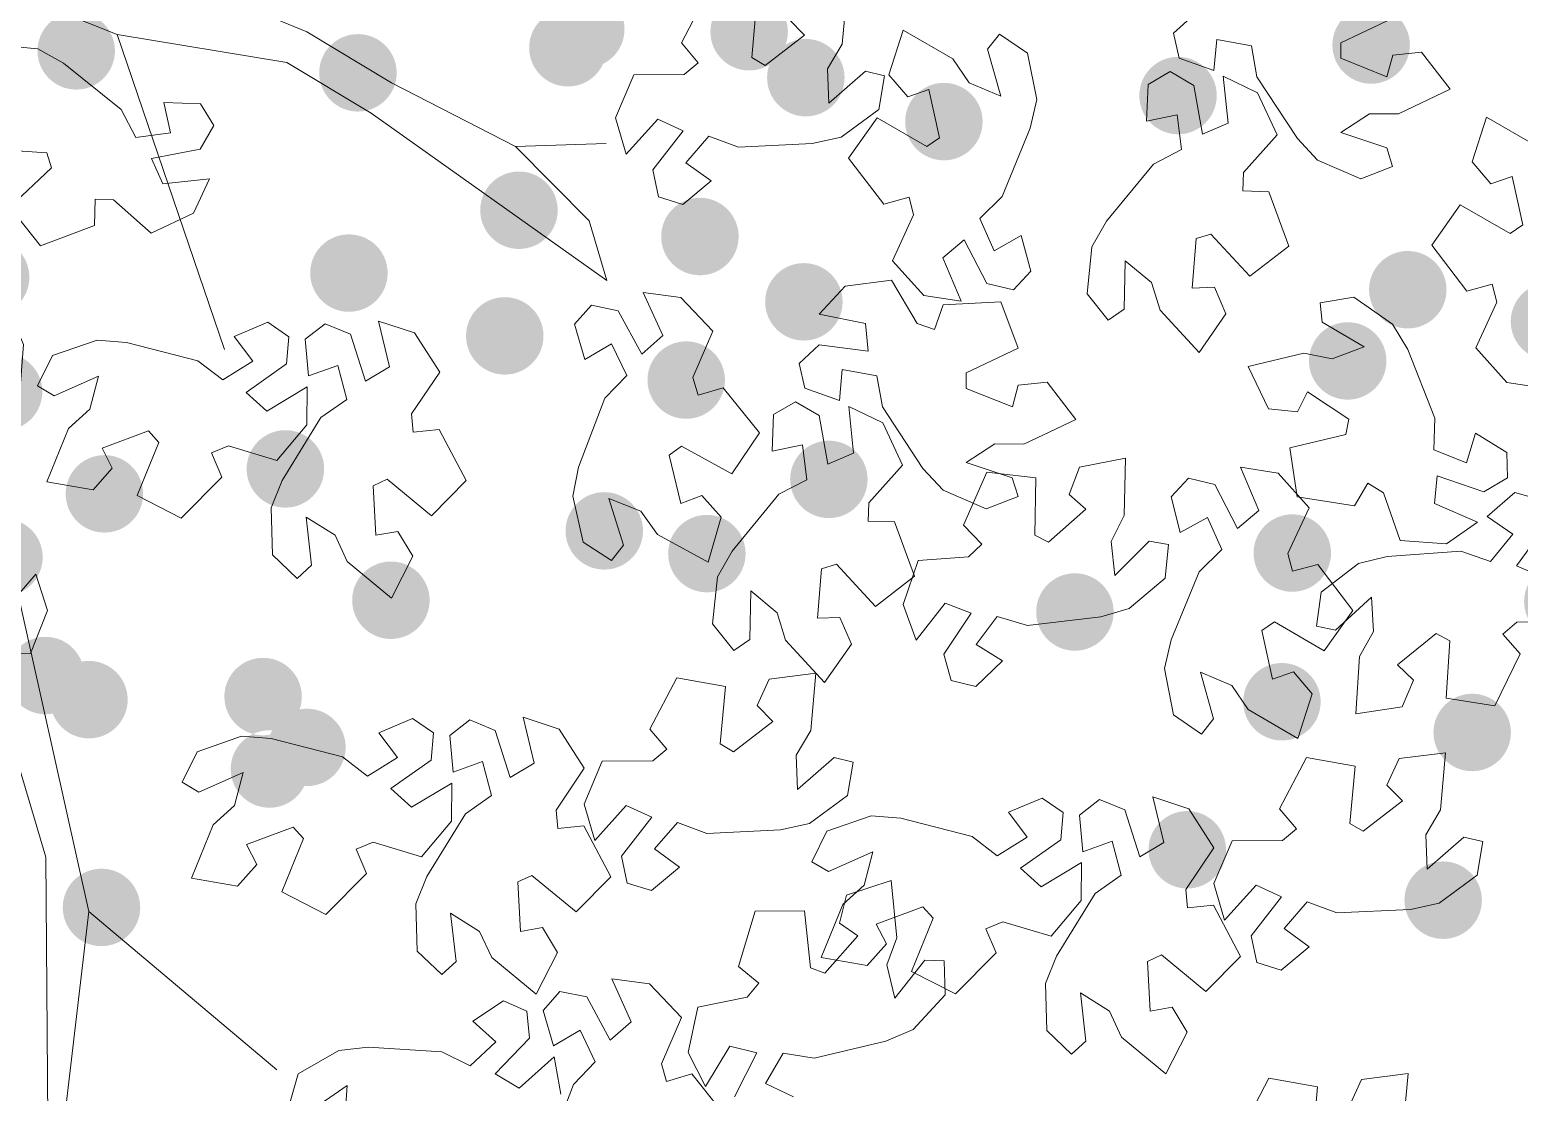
# Model space of a CAD drawing. Header units: millimetres. Extents: x 935 to 13922, y 3203 to 7816.
# Drawn here: x 4787.4 to 4878, y 7093 to 7157.6 of the extents above; entities that cross this region are included whole.
import ezdxf

# ---------------------------------------------------------------- set-up
doc = ezdxf.new("R2010")
doc.units = ezdxf.units.MM
doc.layers.add('ALBERI frutti - Fruit', color=7, linetype='Continuous', lineweight=5, true_color=0xfd8930)
doc.layers.add('Albero_tronco', color=7, linetype='Continuous', lineweight=5, true_color=0x846648)
doc.layers.add('ALBERO - TREE', color=96, linetype='Continuous', lineweight=5)

msp = doc.modelspace()

# ---------------------------------------------------------------- hatches: boundary and pattern name
at = {"layer": 'ALBERI frutti - Fruit', "lineweight": 30}
h = msp.add_hatch(color=256, dxfattribs=at)
h.dxf.hatch_style = 1
edge = h.paths.add_edge_path()
edge.add_arc((4736.388, 7160.181), 2.355, 0, 360)
edge = h.paths.add_edge_path()
edge.add_arc((4726.455, 7160.332), 2.355, 0, 360)
edge = h.paths.add_edge_path()
edge.add_arc((4739.715, 7143.758), 2.355, 0, 360)
edge = h.paths.add_edge_path()
edge.add_arc((4741.235, 7132.962), 2.355, 0, 360)
edge = h.paths.add_edge_path()
edge.add_arc((4772.781, 7140.164), 2.355, 0, 360)
edge = h.paths.add_edge_path()
edge.add_arc((4776.432, 7144.494), 2.355, 0, 360)
edge = h.paths.add_edge_path()
edge.add_arc((4756.194, 7124.897), 2.355, 0, 360)
edge = h.paths.add_edge_path()
edge.add_arc((4763.026, 7110.44), 2.355, 0, 360)
edge = h.paths.add_edge_path()
edge.add_arc((4768.781, 7119.439), 2.355, 0, 360)
edge = h.paths.add_edge_path()
edge.add_arc((4769.411, 7128.481), 2.355, 0, 360)
edge = h.paths.add_edge_path()
edge.add_arc((4816.307, 7138.998), 2.355, 0, 360)
edge = h.paths.add_edge_path()
edge.add_arc((4822.358, 7127.142), 2.355, 0, 360)
edge = h.paths.add_edge_path()
edge.add_arc((4827.339, 7136.311), 2.355, 0, 360)
edge = h.paths.add_edge_path()
edge.add_arc((4828.171, 7145.039), 2.355, 0, 360)
edge = h.paths.add_edge_path()
edge.add_arc((4817.17, 7146.639), 2.355, 0, 360)
edge = h.paths.add_edge_path()
edge.add_arc((4834.611, 7154.698), 2.355, 0, 360)
edge = h.paths.add_edge_path()
edge.add_arc((4820.145, 7156.518), 2.355, 0, 360)
edge = h.paths.add_edge_path()
edge.add_arc((4807.38, 7154.994), 2.355, 0, 360)
edge = h.paths.add_edge_path()
edge.add_arc((4787.621, 7164.723), 2.355, 0, 360)
edge = h.paths.add_edge_path()
edge.add_arc((4792.271, 7169.915), 2.355, 0, 360)
edge = h.paths.add_edge_path()
edge.add_arc((4817.465, 7180.056), 2.355, 0, 360)
edge = h.paths.add_edge_path()
edge.add_arc((4824.848, 7190.319), 2.355, 0, 360)
edge = h.paths.add_edge_path()
edge.add_arc((4817.079, 7184.461), 2.355, 0, 360)
edge = h.paths.add_edge_path()
edge.add_arc((4803.846, 7185.74), 2.355, 0, 360)
edge = h.paths.add_edge_path()
edge.add_arc((4796.987, 7206.37), 2.355, 0, 360)
edge = h.paths.add_edge_path()
edge.add_arc((4801.302, 7202.993), 2.355, 0, 360)
edge = h.paths.add_edge_path()
edge.add_arc((4807.43, 7196.787), 2.355, 0, 360)
edge = h.paths.add_edge_path()
edge.add_arc((4818.434, 7198.304), 2.355, 0, 360)
edge = h.paths.add_edge_path()
edge.add_arc((4767.297, 7193.048), 2.355, 0, 360)
edge = h.paths.add_edge_path()
edge.add_arc((4773.045, 7181.689), 2.355, 0, 360)
edge = h.paths.add_edge_path()
edge.add_arc((4778.598, 7169.437), 2.355, 0, 360)
edge = h.paths.add_edge_path()
edge.add_arc((4791.635, 7180.234), 2.355, 0, 360)
edge = h.paths.add_edge_path()
edge.add_arc((4762.465, 7156.301), 2.355, 0, 360)
edge = h.paths.add_edge_path()
edge.add_arc((4774.203, 7159.374), 2.355, 0, 360)
edge = h.paths.add_edge_path()
edge.add_arc((4785.047, 7142.565), 2.355, 0, 360)
edge = h.paths.add_edge_path()
edge.add_arc((4785.859, 7125.537), 2.355, 0, 360)
edge = h.paths.add_edge_path()
edge.add_arc((4791.025, 7116.879), 2.355, 0, 360)
edge = h.paths.add_edge_path()
edge.add_arc((4804.279, 7113.975), 2.355, 0, 360)
edge = h.paths.add_edge_path()
edge.add_arc((4791.788, 7104.245), 2.355, 0, 360)
edge = h.paths.add_edge_path()
edge.add_arc((4780.347, 7117.572), 2.355, 0, 360)
edge = h.paths.add_edge_path()
edge.add_arc((4778.584, 7107.373), 2.355, 0, 360)
edge = h.paths.add_edge_path()
edge.add_arc((4748.228, 7154.716), 2.355, 0, 360)
edge = h.paths.add_edge_path()
edge.add_arc((4790.251, 7156.329), 2.355, 0, 360)
edge = h.paths.add_edge_path()
edge.add_arc((4806.831, 7142.817), 2.355, 0, 360)
edge = h.paths.add_edge_path()
edge.add_arc((4737.224, 7188.886), 2.355, 0, 360)
edge = h.paths.add_edge_path()
edge.add_arc((4731.685, 7181.6), 2.355, 0, 360)
edge = h.paths.add_edge_path()
edge.add_arc((4753.588, 7179.289), 2.355, 0, 360)
edge = h.paths.add_edge_path()
edge.add_arc((4751.536, 7195.494), 2.355, 0, 360)
edge = h.paths.add_edge_path()
edge.add_arc((4769.97, 7205.759), 2.355, 0, 360)
edge = h.paths.add_edge_path()
edge.add_arc((4733.817, 7128.447), 2.355, 0, 360)
h = msp.add_hatch(color=256, dxfattribs=at)
h.dxf.hatch_style = 1
edge = h.paths.add_edge_path()
edge.add_arc((4831.165, 7157.493), 2.355, 0, 360)
edge = h.paths.add_edge_path()
edge.add_arc((4821.233, 7157.644), 2.355, 0, 360)
edge = h.paths.add_edge_path()
edge.add_arc((4834.492, 7141.069), 2.355, 0, 360)
edge = h.paths.add_edge_path()
edge.add_arc((4836.012, 7130.273), 2.355, 0, 360)
edge = h.paths.add_edge_path()
edge.add_arc((4867.558, 7137.475), 2.355, 0, 360)
edge = h.paths.add_edge_path()
edge.add_arc((4871.21, 7141.805), 2.355, 0, 360)
edge = h.paths.add_edge_path()
edge.add_arc((4850.971, 7122.209), 2.355, 0, 360)
edge = h.paths.add_edge_path()
edge.add_arc((4857.803, 7107.751), 2.355, 0, 360)
edge = h.paths.add_edge_path()
edge.add_arc((4863.558, 7116.751), 2.355, 0, 360)
edge = h.paths.add_edge_path()
edge.add_arc((4864.188, 7125.793), 2.355, 0, 360)
edge = h.paths.add_edge_path()
edge.add_arc((4911.084, 7136.309), 2.355, 0, 360)
edge = h.paths.add_edge_path()
edge.add_arc((4917.135, 7124.453), 2.355, 0, 360)
edge = h.paths.add_edge_path()
edge.add_arc((4922.117, 7133.622), 2.355, 0, 360)
edge = h.paths.add_edge_path()
edge.add_arc((4922.948, 7142.35), 2.355, 0, 360)
edge = h.paths.add_edge_path()
edge.add_arc((4911.948, 7143.95), 2.355, 0, 360)
edge = h.paths.add_edge_path()
edge.add_arc((4929.388, 7152.01), 2.355, 0, 360)
edge = h.paths.add_edge_path()
edge.add_arc((4914.923, 7153.829), 2.355, 0, 360)
edge = h.paths.add_edge_path()
edge.add_arc((4902.157, 7152.306), 2.355, 0, 360)
edge = h.paths.add_edge_path()
edge.add_arc((4882.398, 7162.035), 2.355, 0, 360)
edge = h.paths.add_edge_path()
edge.add_arc((4887.049, 7167.226), 2.355, 0, 360)
edge = h.paths.add_edge_path()
edge.add_arc((4912.243, 7177.367), 2.355, 0, 360)
edge = h.paths.add_edge_path()
edge.add_arc((4919.626, 7187.63), 2.355, 0, 360)
edge = h.paths.add_edge_path()
edge.add_arc((4911.856, 7181.772), 2.355, 0, 360)
edge = h.paths.add_edge_path()
edge.add_arc((4898.624, 7183.051), 2.355, 0, 360)
edge = h.paths.add_edge_path()
edge.add_arc((4891.764, 7203.682), 2.355, 0, 360)
edge = h.paths.add_edge_path()
edge.add_arc((4896.079, 7200.305), 2.355, 0, 360)
edge = h.paths.add_edge_path()
edge.add_arc((4902.208, 7194.099), 2.355, 0, 360)
edge = h.paths.add_edge_path()
edge.add_arc((4913.211, 7195.616), 2.355, 0, 360)
edge = h.paths.add_edge_path()
edge.add_arc((4862.074, 7190.36), 2.355, 0, 360)
edge = h.paths.add_edge_path()
edge.add_arc((4867.823, 7179), 2.355, 0, 360)
edge = h.paths.add_edge_path()
edge.add_arc((4873.376, 7166.748), 2.355, 0, 360)
edge = h.paths.add_edge_path()
edge.add_arc((4886.412, 7177.546), 2.355, 0, 360)
edge = h.paths.add_edge_path()
edge.add_arc((4857.242, 7153.612), 2.355, 0, 360)
edge = h.paths.add_edge_path()
edge.add_arc((4868.981, 7156.686), 2.355, 0, 360)
edge = h.paths.add_edge_path()
edge.add_arc((4879.824, 7139.877), 2.355, 0, 360)
edge = h.paths.add_edge_path()
edge.add_arc((4880.637, 7122.849), 2.355, 0, 360)
edge = h.paths.add_edge_path()
edge.add_arc((4885.802, 7114.19), 2.355, 0, 360)
edge = h.paths.add_edge_path()
edge.add_arc((4899.056, 7111.286), 2.355, 0, 360)
edge = h.paths.add_edge_path()
edge.add_arc((4886.566, 7101.557), 2.355, 0, 360)
edge = h.paths.add_edge_path()
edge.add_arc((4875.125, 7114.883), 2.355, 0, 360)
edge = h.paths.add_edge_path()
edge.add_arc((4873.361, 7104.685), 2.355, 0, 360)
edge = h.paths.add_edge_path()
edge.add_arc((4843.005, 7152.028), 2.355, 0, 360)
edge = h.paths.add_edge_path()
edge.add_arc((4885.028, 7153.64), 2.355, 0, 360)
edge = h.paths.add_edge_path()
edge.add_arc((4901.609, 7140.129), 2.355, 0, 360)
edge = h.paths.add_edge_path()
edge.add_arc((4832.001, 7186.198), 2.355, 0, 360)
edge = h.paths.add_edge_path()
edge.add_arc((4826.462, 7178.912), 2.355, 0, 360)
edge = h.paths.add_edge_path()
edge.add_arc((4848.366, 7176.6), 2.355, 0, 360)
edge = h.paths.add_edge_path()
edge.add_arc((4846.314, 7192.806), 2.355, 0, 360)
edge = h.paths.add_edge_path()
edge.add_arc((4864.748, 7203.071), 2.355, 0, 360)
edge = h.paths.add_edge_path()
edge.add_arc((4828.594, 7125.759), 2.355, 0, 360)
h = msp.add_hatch(color=256, dxfattribs=at)
h.dxf.hatch_style = 1
edge = h.paths.add_edge_path()
edge.add_arc((4720.923, 7092.787), 2.355, 0, 360)
edge = h.paths.add_edge_path()
edge.add_arc((4710.99, 7092.938), 2.355, 0, 360)
edge = h.paths.add_edge_path()
edge.add_arc((4724.25, 7076.363), 2.355, 0, 360)
edge = h.paths.add_edge_path()
edge.add_arc((4725.769, 7065.567), 2.355, 0, 360)
edge = h.paths.add_edge_path()
edge.add_arc((4757.316, 7072.769), 2.355, 0, 360)
edge = h.paths.add_edge_path()
edge.add_arc((4760.967, 7077.099), 2.355, 0, 360)
edge = h.paths.add_edge_path()
edge.add_arc((4740.728, 7057.503), 2.355, 0, 360)
edge = h.paths.add_edge_path()
edge.add_arc((4747.56, 7043.045), 2.355, 0, 360)
edge = h.paths.add_edge_path()
edge.add_arc((4753.316, 7052.045), 2.355, 0, 360)
edge = h.paths.add_edge_path()
edge.add_arc((4753.946, 7061.087), 2.355, 0, 360)
edge = h.paths.add_edge_path()
edge.add_arc((4800.842, 7071.603), 2.355, 0, 360)
edge = h.paths.add_edge_path()
edge.add_arc((4806.892, 7059.747), 2.355, 0, 360)
edge = h.paths.add_edge_path()
edge.add_arc((4811.874, 7068.916), 2.355, 0, 360)
edge = h.paths.add_edge_path()
edge.add_arc((4812.705, 7077.644), 2.355, 0, 360)
edge = h.paths.add_edge_path()
edge.add_arc((4801.705, 7079.244), 2.355, 0, 360)
edge = h.paths.add_edge_path()
edge.add_arc((4819.146, 7087.304), 2.355, 0, 360)
edge = h.paths.add_edge_path()
edge.add_arc((4804.68, 7089.123), 2.355, 0, 360)
edge = h.paths.add_edge_path()
edge.add_arc((4791.915, 7087.6), 2.355, 0, 360)
edge = h.paths.add_edge_path()
edge.add_arc((4772.156, 7097.329), 2.355, 0, 360)
edge = h.paths.add_edge_path()
edge.add_arc((4776.806, 7102.52), 2.355, 0, 360)
edge = h.paths.add_edge_path()
edge.add_arc((4802, 7112.661), 2.355, 0, 360)
edge = h.paths.add_edge_path()
edge.add_arc((4809.383, 7122.924), 2.355, 0, 360)
edge = h.paths.add_edge_path()
edge.add_arc((4801.614, 7117.066), 2.355, 0, 360)
edge = h.paths.add_edge_path()
edge.add_arc((4788.381, 7118.345), 2.355, 0, 360)
edge = h.paths.add_edge_path()
edge.add_arc((4781.521, 7138.976), 2.355, 0, 360)
edge = h.paths.add_edge_path()
edge.add_arc((4785.836, 7135.599), 2.355, 0, 360)
edge = h.paths.add_edge_path()
edge.add_arc((4791.965, 7129.393), 2.355, 0, 360)
edge = h.paths.add_edge_path()
edge.add_arc((4802.969, 7130.91), 2.355, 0, 360)
edge = h.paths.add_edge_path()
edge.add_arc((4751.831, 7125.654), 2.355, 0, 360)
edge = h.paths.add_edge_path()
edge.add_arc((4757.58, 7114.294), 2.355, 0, 360)
edge = h.paths.add_edge_path()
edge.add_arc((4763.133, 7102.042), 2.355, 0, 360)
edge = h.paths.add_edge_path()
edge.add_arc((4776.17, 7112.84), 2.355, 0, 360)
edge = h.paths.add_edge_path()
edge.add_arc((4747, 7088.906), 2.355, 0, 360)
edge = h.paths.add_edge_path()
edge.add_arc((4758.738, 7091.98), 2.355, 0, 360)
edge = h.paths.add_edge_path()
edge.add_arc((4769.581, 7075.17), 2.355, 0, 360)
edge = h.paths.add_edge_path()
edge.add_arc((4770.394, 7058.143), 2.355, 0, 360)
edge = h.paths.add_edge_path()
edge.add_arc((4775.56, 7049.484), 2.355, 0, 360)
edge = h.paths.add_edge_path()
edge.add_arc((4788.814, 7046.58), 2.355, 0, 360)
edge = h.paths.add_edge_path()
edge.add_arc((4776.323, 7036.851), 2.355, 0, 360)
edge = h.paths.add_edge_path()
edge.add_arc((4764.882, 7050.177), 2.355, 0, 360)
edge = h.paths.add_edge_path()
edge.add_arc((4763.118, 7039.979), 2.355, 0, 360)
edge = h.paths.add_edge_path()
edge.add_arc((4732.762, 7087.322), 2.355, 0, 360)
edge = h.paths.add_edge_path()
edge.add_arc((4774.786, 7088.934), 2.355, 0, 360)
edge = h.paths.add_edge_path()
edge.add_arc((4791.366, 7075.423), 2.355, 0, 360)
edge = h.paths.add_edge_path()
edge.add_arc((4721.758, 7121.492), 2.355, 0, 360)
edge = h.paths.add_edge_path()
edge.add_arc((4716.22, 7114.206), 2.355, 0, 360)
edge = h.paths.add_edge_path()
edge.add_arc((4738.123, 7111.894), 2.355, 0, 360)
edge = h.paths.add_edge_path()
edge.add_arc((4736.071, 7128.1), 2.355, 0, 360)
edge = h.paths.add_edge_path()
edge.add_arc((4754.505, 7138.365), 2.355, 0, 360)
edge = h.paths.add_edge_path()
edge.add_arc((4718.351, 7061.052), 2.355, 0, 360)

# ---------------------------------------------------------------- linework, layer by layer
at = {"layer": 'ALBERO - TREE', "lineweight": 9}
for points in [[(4837.137, 7160.218), (4836.822, 7156.739), (4835.929, 7155.229), (4836.01, 7153.147), (4838.243, 7155.085), (4839.394, 7154.811), (4839.058, 7152.77), (4836.75, 7151.078), (4834.994, 7150.691), (4830.514, 7150.477), (4828.716, 7151.146), (4827.319, 7149.527), (4828.848, 7148.422), (4827.131, 7146.992), (4825.658, 7147.457), (4825.314, 7149.086), (4825.314, 7149.086), (4827.153, 7151.458), (4825.61, 7152.169), (4823.697, 7150.043), (4823.045, 7152.261), (4824.15, 7154.865), (4827.216, 7154.884), (4828.073, 7155.597), (4827.047, 7156.817), (4827.047, 7156.817), (4828.673, 7159.931)], [(4831.631, 7159.402), (4831.32, 7155.921), (4832.129, 7155.443), (4834.525, 7157.284), (4833.572, 7158.254)], [(4870.294, 7158.32), (4867.137, 7156.819), (4867.136, 7155.88), (4869.939, 7154.751), (4870.291, 7156.065), (4872.045, 7156.248), (4873.793, 7153.991), (4870.636, 7152.495), (4868.882, 7152.497), (4867.13, 7151.37), (4869.933, 7150.431), (4870.282, 7149.301), (4868.354, 7148.553), (4865.724, 7149.682), (4864.498, 7150.999), (4862.038, 7154.749), (4861.701, 7156.637), (4859.597, 7157.019), (4859.422, 7155.14), (4857.319, 7155.893), (4856.97, 7157.398), (4858.199, 7158.521)], [(4785.063, 7156.72), (4787.913, 7156.452), (4789.483, 7155.574), (4792.974, 7152.758), (4793.873, 7151.064), (4795.993, 7151.346), (4795.584, 7153.188), (4797.817, 7153.117), (4798.61, 7151.791), (4797.785, 7150.345), (4797.785, 7150.345), (4794.835, 7149.793), (4795.515, 7148.236), (4798.358, 7148.555), (4797.372, 7146.464), (4794.816, 7145.251), (4792.511, 7147.273), (4791.397, 7147.31), (4791.354, 7145.716), (4791.354, 7145.716), (4788.07, 7144.469), (4786.21, 7146.829), (4788.755, 7149.225), (4788.468, 7150.119), (4785.454, 7150.335)], [(4879.527, 7135.819), (4877.241, 7136.167), (4875.349, 7138.271), (4876.629, 7141.057), (4876.346, 7142.136), (4874.806, 7141.721), (4874.806, 7141.721), (4872.673, 7144.513), (4874.404, 7146.969), (4877.427, 7145.214), (4878.202, 7145.745), (4877.548, 7148.695), (4876.265, 7148.242), (4875.122, 7149.585), (4875.995, 7152.302), (4879.014, 7150.545)], [(4878.052, 7119.658), (4876.503, 7116.504), (4873.533, 7116.96), (4873.757, 7120.448), (4872.937, 7120.906), (4870.587, 7119.006), (4871.564, 7118.059), (4870.871, 7116.437), (4868.049, 7116.008), (4868.277, 7119.494), (4869.133, 7121.026), (4869, 7123.104), (4866.816, 7121.112), (4865.659, 7121.357), (4865.944, 7123.406), (4868.209, 7125.154), (4869.955, 7125.585), (4874.429, 7125.91), (4876.242, 7125.286), (4877.599, 7126.938), (4876.043, 7128.006), (4877.724, 7129.477), (4879.208, 7129.05)], [(4879.592, 7127.429), (4877.813, 7125.013), (4879.373, 7124.34)], [(4785.938, 7122.336), (4787.799, 7124.509), (4788.505, 7122.308), (4787.465, 7119.676), (4784.4, 7119.582)], [(4880.9, 7121.681), (4877.835, 7121.586), (4876.995, 7120.852), (4878.052, 7119.658)], [(4830.273, 7092.726), (4831.634, 7095.401), (4829.985, 7095.81), (4828.504, 7093.362), (4827.448, 7095.418), (4828.044, 7098.184), (4831.052, 7098.778), (4831.76, 7099.64), (4830.523, 7100.645), (4830.523, 7100.645), (4831.535, 7104.009), (4834.54, 7104.045), (4834.888, 7100.567), (4835.773, 7100.249), (4837.78, 7102.508), (4836.661, 7103.282), (4837.08, 7104.995), (4839.794, 7105.88), (4840.139, 7102.404), (4839.545, 7100.753), (4840.016, 7098.724), (4841.845, 7101.046), (4843.027, 7100.993), (4843.081, 7098.926), (4841.131, 7096.83), (4839.479, 7096.12), (4835.119, 7095.069), (4833.228, 7095.388), (4832.159, 7093.536), (4833.869, 7092.737)], [(4818.88, 7089.288), (4820.479, 7093.479), (4821.811, 7094.858), (4820.889, 7096.787), (4819.263, 7095.829), (4818.641, 7097.974), (4819.656, 7099.138), (4821.287, 7098.8), (4821.287, 7098.8), (4822.724, 7096.166), (4823.993, 7097.294), (4822.812, 7099.899), (4825.105, 7099.608), (4827.049, 7097.552), (4825.838, 7094.735), (4826.148, 7093.664), (4827.676, 7094.116), (4827.676, 7094.116), (4829.878, 7091.378)], [(4803.185, 7092.133), (4803.741, 7094.125), (4806.22, 7095.555), (4808.009, 7095.748), (4812.485, 7095.473), (4814.199, 7094.612), (4815.765, 7096.068), (4814.365, 7097.334), (4816.228, 7098.568), (4817.641, 7097.945), (4817.805, 7096.288), (4817.805, 7096.288), (4815.719, 7094.131), (4817.175, 7093.256), (4819.309, 7095.161), (4819.715, 7092.885)], [(4867.664, 7092.179), (4868.397, 7093.783), (4871.229, 7094.142), (4870.915, 7090.663)], [(4806.584, 7091.34), (4806.73, 7093.418), (4804.299, 7091.736)], [(4861.139, 7090.741), (4862.765, 7093.856), (4865.723, 7093.327), (4865.412, 7089.846)]]:
    msp.add_lwpolyline(points, dxfattribs=at)
for points in [[(4848.094, 7156.185), (4848.65, 7153.378), (4848.257, 7151.623), (4846.556, 7147.473), (4845.189, 7146.127), (4846.064, 7144.176), (4847.713, 7145.094), (4848.282, 7142.934), (4847.238, 7141.796), (4845.616, 7142.174), (4845.616, 7142.174), (4844.245, 7144.843), (4842.948, 7143.746), (4844.064, 7141.113), (4841.779, 7141.461), (4839.887, 7143.564), (4841.167, 7146.35), (4840.884, 7147.429), (4839.344, 7147.015), (4839.344, 7147.015), (4837.211, 7149.806), (4838.942, 7152.262), (4841.964, 7150.508), (4842.74, 7151.038), (4842.086, 7153.988), (4840.803, 7153.535), (4839.66, 7154.878), (4840.533, 7157.596), (4843.552, 7155.839), (4844.542, 7154.391), (4846.462, 7153.583), (4845.652, 7156.426), (4846.386, 7157.353)], [(4851.71, 7141.563), (4852.003, 7144.41), (4852.894, 7145.972), (4855.74, 7149.439), (4857.442, 7150.323), (4857.179, 7152.445), (4855.333, 7152.052), (4855.424, 7154.284), (4856.757, 7155.066), (4858.196, 7154.228), (4858.196, 7154.228), (4858.722, 7151.273), (4860.284, 7151.94), (4859.991, 7154.786), (4862.073, 7153.782), (4863.264, 7151.215), (4861.221, 7148.928), (4861.175, 7147.814), (4862.768, 7147.757), (4862.768, 7147.757), (4863.987, 7144.462), (4861.61, 7142.623), (4859.237, 7145.189), (4858.34, 7144.91), (4858.098, 7141.898), (4859.457, 7141.954), (4860.156, 7140.334), (4858.522, 7137.993), (4856.153, 7140.559), (4855.632, 7142.235), (4854.034, 7143.571), (4853.973, 7140.615), (4852.999, 7139.945)], [(4845.583, 7128.481), (4842.953, 7129.61), (4841.728, 7130.927), (4839.268, 7134.677), (4838.931, 7136.565), (4836.827, 7136.947), (4836.651, 7135.068), (4834.548, 7135.821), (4834.2, 7137.326), (4835.428, 7138.449), (4835.428, 7138.449), (4838.406, 7138.07), (4838.235, 7139.76), (4835.431, 7140.329), (4837.01, 7142.017), (4839.815, 7142.388), (4841.389, 7139.756), (4842.439, 7139.38), (4842.968, 7140.884), (4842.968, 7140.884), (4846.477, 7141.064), (4847.523, 7138.248), (4844.367, 7136.747), (4844.365, 7135.808), (4847.168, 7134.679), (4847.52, 7135.993), (4849.275, 7136.176), (4851.022, 7133.919), (4847.866, 7132.423), (4846.111, 7132.425), (4844.359, 7131.298), (4847.163, 7130.359), (4847.511, 7129.229)], [(4821.07, 7126.46), (4820.444, 7129.253), (4820.793, 7131.017), (4822.392, 7135.208), (4823.725, 7136.587), (4822.802, 7138.516), (4821.176, 7137.557), (4820.554, 7139.703), (4821.57, 7140.867), (4823.2, 7140.529), (4823.2, 7140.529), (4824.637, 7137.894), (4825.907, 7139.023), (4824.725, 7141.628), (4827.018, 7141.337), (4828.962, 7139.281), (4827.751, 7136.464), (4828.061, 7135.392), (4829.59, 7135.845), (4829.59, 7135.845), (4831.792, 7133.107), (4830.122, 7130.609), (4827.057, 7132.288), (4826.294, 7131.739), (4827.021, 7128.805), (4828.293, 7129.29), (4829.469, 7127.976), (4828.664, 7125.237), (4825.602, 7126.919), (4824.576, 7128.342), (4822.636, 7129.102), (4823.517, 7126.28), (4822.806, 7125.335)], [(4867.931, 7141.348), (4870.276, 7139.707), (4871.208, 7138.169), (4872.852, 7133.996), (4872.798, 7132.079), (4874.779, 7131.276), (4875.334, 7133.081), (4877.24, 7131.915), (4877.274, 7130.371), (4875.843, 7129.521), (4875.843, 7129.521), (4873.005, 7130.498), (4872.828, 7128.809), (4875.457, 7127.681), (4873.567, 7126.35), (4870.745, 7126.558), (4869.74, 7129.455), (4868.789, 7130.038), (4867.965, 7128.673), (4867.965, 7128.673), (4864.493, 7129.211), (4864.042, 7132.182), (4867.438, 7133.008), (4867.631, 7133.927), (4865.117, 7135.604), (4864.505, 7134.389), (4862.749, 7134.567), (4861.498, 7137.132), (4864.894, 7137.954), (4866.611, 7137.594), (4868.555, 7138.341), (4866.002, 7139.832), (4865.891, 7141.009)], [(4788.813, 7137.807), (4791.516, 7138.746), (4793.309, 7138.6), (4797.654, 7137.488), (4799.175, 7136.321), (4800.987, 7137.457), (4799.85, 7138.963), (4801.911, 7139.825), (4803.182, 7138.948), (4803.032, 7137.29), (4803.032, 7137.29), (4800.578, 7135.563), (4801.844, 7134.43), (4804.298, 7135.9), (4804.269, 7133.588), (4802.447, 7131.423), (4799.511, 7132.306), (4798.482, 7131.877), (4799.105, 7130.409), (4799.105, 7130.409), (4796.635, 7127.91), (4793.963, 7129.285), (4795.283, 7132.521), (4794.651, 7133.216), (4791.819, 7132.161), (4792.445, 7130.953), (4791.273, 7129.635), (4788.461, 7130.124), (4789.784, 7133.357), (4791.081, 7134.537), (4791.615, 7136.551), (4788.911, 7135.355), (4787.892, 7135.955)], [(4802.19, 7125.685), (4802.099, 7128.545), (4802.774, 7130.213), (4805.131, 7134.029), (4806.699, 7135.133), (4806.154, 7137.201), (4804.377, 7136.565), (4804.17, 7138.789), (4805.386, 7139.741), (4806.924, 7139.104), (4806.924, 7139.104), (4807.84, 7136.246), (4809.299, 7137.116), (4808.628, 7139.897), (4810.826, 7139.18), (4812.349, 7136.795), (4810.63, 7134.256), (4810.734, 7133.145), (4812.32, 7133.302), (4812.32, 7133.302), (4813.969, 7130.2), (4811.859, 7128.06), (4809.164, 7130.285), (4808.312, 7129.888), (4808.476, 7126.871), (4809.815, 7127.108), (4810.724, 7125.596), (4809.418, 7123.058), (4806.727, 7125.285), (4805.987, 7126.875), (4804.224, 7127.985), (4804.559, 7125.048), (4803.683, 7124.254)], [(4828.939, 7121.491), (4829.232, 7124.338), (4830.123, 7125.9), (4832.969, 7129.367), (4834.671, 7130.251), (4834.408, 7132.373), (4832.562, 7131.98), (4832.653, 7134.213), (4833.986, 7134.994), (4835.425, 7134.156), (4835.425, 7134.156), (4835.951, 7131.201), (4837.513, 7131.868), (4837.22, 7134.714), (4839.302, 7133.71), (4840.493, 7131.143), (4838.45, 7128.856), (4838.404, 7127.742), (4839.997, 7127.685), (4839.997, 7127.685), (4841.216, 7124.39), (4838.84, 7122.551), (4836.466, 7125.117), (4835.569, 7124.838), (4835.327, 7121.826), (4836.687, 7121.882), (4837.385, 7120.262), (4835.752, 7117.921), (4833.382, 7120.488), (4832.861, 7122.163), (4831.263, 7123.499), (4831.202, 7120.543), (4830.228, 7119.873)], [(4856.463, 7124.259), (4854.274, 7122.414), (4852.548, 7121.91), (4848.093, 7121.393), (4846.254, 7121.939), (4844.969, 7120.23), (4846.57, 7119.23), (4844.953, 7117.688), (4843.452, 7118.052), (4842.999, 7119.654), (4842.999, 7119.654), (4844.673, 7122.145), (4843.086, 7122.751), (4841.32, 7120.5), (4840.52, 7122.669), (4841.447, 7125.342), (4844.505, 7125.568), (4845.312, 7126.337), (4844.206, 7127.485), (4844.206, 7127.485), (4845.618, 7130.702), (4848.605, 7130.374), (4848.53, 7126.879), (4849.369, 7126.457), (4851.635, 7128.456), (4850.618, 7129.36), (4851.242, 7131.01), (4854.043, 7131.559), (4853.964, 7128.067), (4853.175, 7126.5), (4853.396, 7124.429), (4855.494, 7126.513), (4856.66, 7126.317)], [(4856.962, 7115.953), (4856.415, 7118.763), (4856.814, 7120.516), (4858.53, 7124.66), (4859.901, 7126.001), (4859.033, 7127.955), (4857.38, 7127.043), (4856.819, 7129.206), (4857.868, 7130.34), (4859.488, 7129.957), (4859.488, 7129.957), (4860.85, 7127.282), (4862.151, 7128.375), (4861.043, 7131.012), (4863.327, 7130.656), (4865.213, 7128.547), (4863.922, 7125.765), (4864.202, 7124.685), (4865.743, 7125.094), (4865.743, 7125.094), (4867.867, 7122.295), (4866.127, 7119.845), (4863.111, 7121.61), (4862.333, 7121.082), (4862.977, 7118.13), (4864.262, 7118.579), (4865.4, 7117.231), (4864.518, 7114.517), (4861.505, 7116.284), (4860.52, 7117.736), (4858.602, 7118.55), (4859.403, 7115.704), (4858.665, 7114.78)], [(4837.145, 7111.042), (4834.837, 7109.35), (4833.081, 7108.963), (4828.601, 7108.748), (4826.803, 7109.417), (4825.406, 7107.799), (4826.935, 7106.693), (4825.218, 7105.264), (4823.745, 7105.728), (4823.401, 7107.357), (4823.401, 7107.357), (4825.24, 7109.729), (4823.697, 7110.441), (4821.783, 7108.314), (4821.132, 7110.532), (4822.236, 7113.137), (4825.303, 7113.156), (4826.16, 7113.869), (4825.134, 7115.088), (4825.134, 7115.088), (4826.76, 7118.203), (4829.718, 7117.674), (4829.407, 7114.192), (4830.216, 7113.714), (4832.612, 7115.555), (4831.658, 7116.526), (4832.392, 7118.13), (4835.224, 7118.489), (4834.909, 7115.01), (4834.016, 7113.5), (4834.097, 7111.419), (4836.33, 7113.356), (4837.481, 7113.083)], [(4797.605, 7113.715), (4800.308, 7114.654), (4802.101, 7114.508), (4806.446, 7113.396), (4807.967, 7112.229), (4809.779, 7113.365), (4808.642, 7114.871), (4810.703, 7115.733), (4811.974, 7114.856), (4811.824, 7113.198), (4811.824, 7113.198), (4809.37, 7111.471), (4810.636, 7110.338), (4813.09, 7111.808), (4813.061, 7109.497), (4811.239, 7107.331), (4808.303, 7108.214), (4807.274, 7107.785), (4807.897, 7106.317), (4807.897, 7106.317), (4805.427, 7103.818), (4802.755, 7105.193), (4804.075, 7108.429), (4803.443, 7109.124), (4800.611, 7108.069), (4801.237, 7106.861), (4800.065, 7105.543), (4797.253, 7106.032), (4798.576, 7109.265), (4799.873, 7110.446), (4800.407, 7112.459), (4797.703, 7111.263), (4796.684, 7111.863)], [(4810.982, 7101.593), (4810.891, 7104.454), (4811.566, 7106.121), (4813.923, 7109.937), (4815.491, 7111.041), (4814.946, 7113.109), (4813.169, 7112.473), (4812.962, 7114.697), (4814.178, 7115.649), (4815.716, 7115.012), (4815.716, 7115.012), (4816.632, 7112.154), (4818.091, 7113.024), (4817.42, 7115.805), (4819.618, 7115.088), (4821.141, 7112.704), (4819.422, 7110.164), (4819.526, 7109.054), (4821.112, 7109.211), (4821.112, 7109.211), (4822.761, 7106.108), (4820.651, 7103.968), (4817.956, 7106.193), (4817.104, 7105.796), (4817.267, 7102.779), (4818.607, 7103.017), (4819.516, 7101.504), (4818.21, 7098.966), (4815.519, 7101.193), (4814.779, 7102.783), (4813.016, 7103.894), (4813.351, 7100.956), (4812.475, 7100.162)], [(4875.43, 7106.204), (4873.122, 7104.512), (4871.366, 7104.125), (4866.886, 7103.911), (4865.088, 7104.579), (4863.691, 7102.961), (4865.221, 7101.855), (4863.504, 7100.426), (4862.03, 7100.89), (4861.687, 7102.519), (4861.687, 7102.519), (4863.525, 7104.891), (4861.982, 7105.603), (4860.069, 7103.476), (4859.417, 7105.694), (4860.522, 7108.299), (4863.588, 7108.318), (4864.446, 7109.031), (4863.419, 7110.25), (4863.419, 7110.25), (4865.045, 7113.365), (4868.003, 7112.836), (4867.692, 7109.355), (4868.501, 7108.876), (4870.897, 7110.717), (4869.944, 7111.688), (4870.677, 7113.292), (4873.509, 7113.651), (4873.194, 7110.172), (4872.301, 7108.662), (4872.383, 7106.581), (4874.616, 7108.518), (4875.766, 7108.245)], [(4835.89, 7108.877), (4838.593, 7109.816), (4840.386, 7109.67), (4844.731, 7108.558), (4846.253, 7107.391), (4848.064, 7108.527), (4846.927, 7110.033), (4848.988, 7110.895), (4850.26, 7110.018), (4850.11, 7108.36), (4850.11, 7108.36), (4847.655, 7106.633), (4848.921, 7105.5), (4851.375, 7106.97), (4851.346, 7104.659), (4849.525, 7102.493), (4846.588, 7103.376), (4845.559, 7102.947), (4846.182, 7101.479), (4846.182, 7101.479), (4843.712, 7098.981), (4841.04, 7100.355), (4842.361, 7103.592), (4841.728, 7104.287), (4838.896, 7103.231), (4839.523, 7102.023), (4838.35, 7100.705), (4835.538, 7101.194), (4836.861, 7104.427), (4838.158, 7105.608), (4838.692, 7107.621), (4835.989, 7106.425), (4834.97, 7107.025)], [(4849.267, 7096.755), (4849.177, 7099.616), (4849.851, 7101.283), (4852.208, 7105.099), (4853.776, 7106.203), (4853.232, 7108.271), (4851.455, 7107.635), (4851.247, 7109.859), (4852.463, 7110.812), (4854.001, 7110.174), (4854.001, 7110.174), (4854.918, 7107.316), (4856.377, 7108.186), (4855.705, 7110.967), (4857.903, 7110.25), (4859.426, 7107.866), (4857.708, 7105.326), (4857.811, 7104.216), (4859.397, 7104.373), (4859.397, 7104.373), (4861.046, 7101.27), (4858.937, 7099.13), (4856.242, 7101.355), (4855.39, 7100.959), (4855.553, 7097.941), (4856.893, 7098.179), (4857.801, 7096.666), (4856.495, 7094.128), (4853.804, 7096.355), (4853.064, 7097.945), (4851.301, 7099.056), (4851.636, 7096.118), (4850.76, 7095.324)]]:
    msp.add_lwpolyline(points, close=True, dxfattribs=at)
at = {"layer": 'Albero_tronco', "lineweight": 9}
for p, q in [((4792.745, 7157.325), (4799.273, 7138.176)), ((4816.963, 7150.513), (4822.479, 7150.687)), ((4791.017, 7104.002), (4802.449, 7094.372))]:
    msp.add_line(p, q, dxfattribs=at)
for points in [[(4784.211, 7165.728), (4804.271, 7157.488), (4809.412, 7154.391), (4816.963, 7150.513), (4821.437, 7145.992), (4822.514, 7142.366), (4808.194, 7152.531), (4803.053, 7155.629), (4792.745, 7157.325), (4782.631, 7161.356)], [(4779.566, 7155.852), (4787.041, 7138.478), (4786.093, 7126.082), (4791.017, 7104.002), (4788.594, 7083.273), (4788.401, 7107.306), (4781.939, 7129.065), (4782.657, 7139.487), (4775.459, 7154.676)]]:
    msp.add_lwpolyline(points, dxfattribs=at)

doc.saveas('drawing.dxf')
